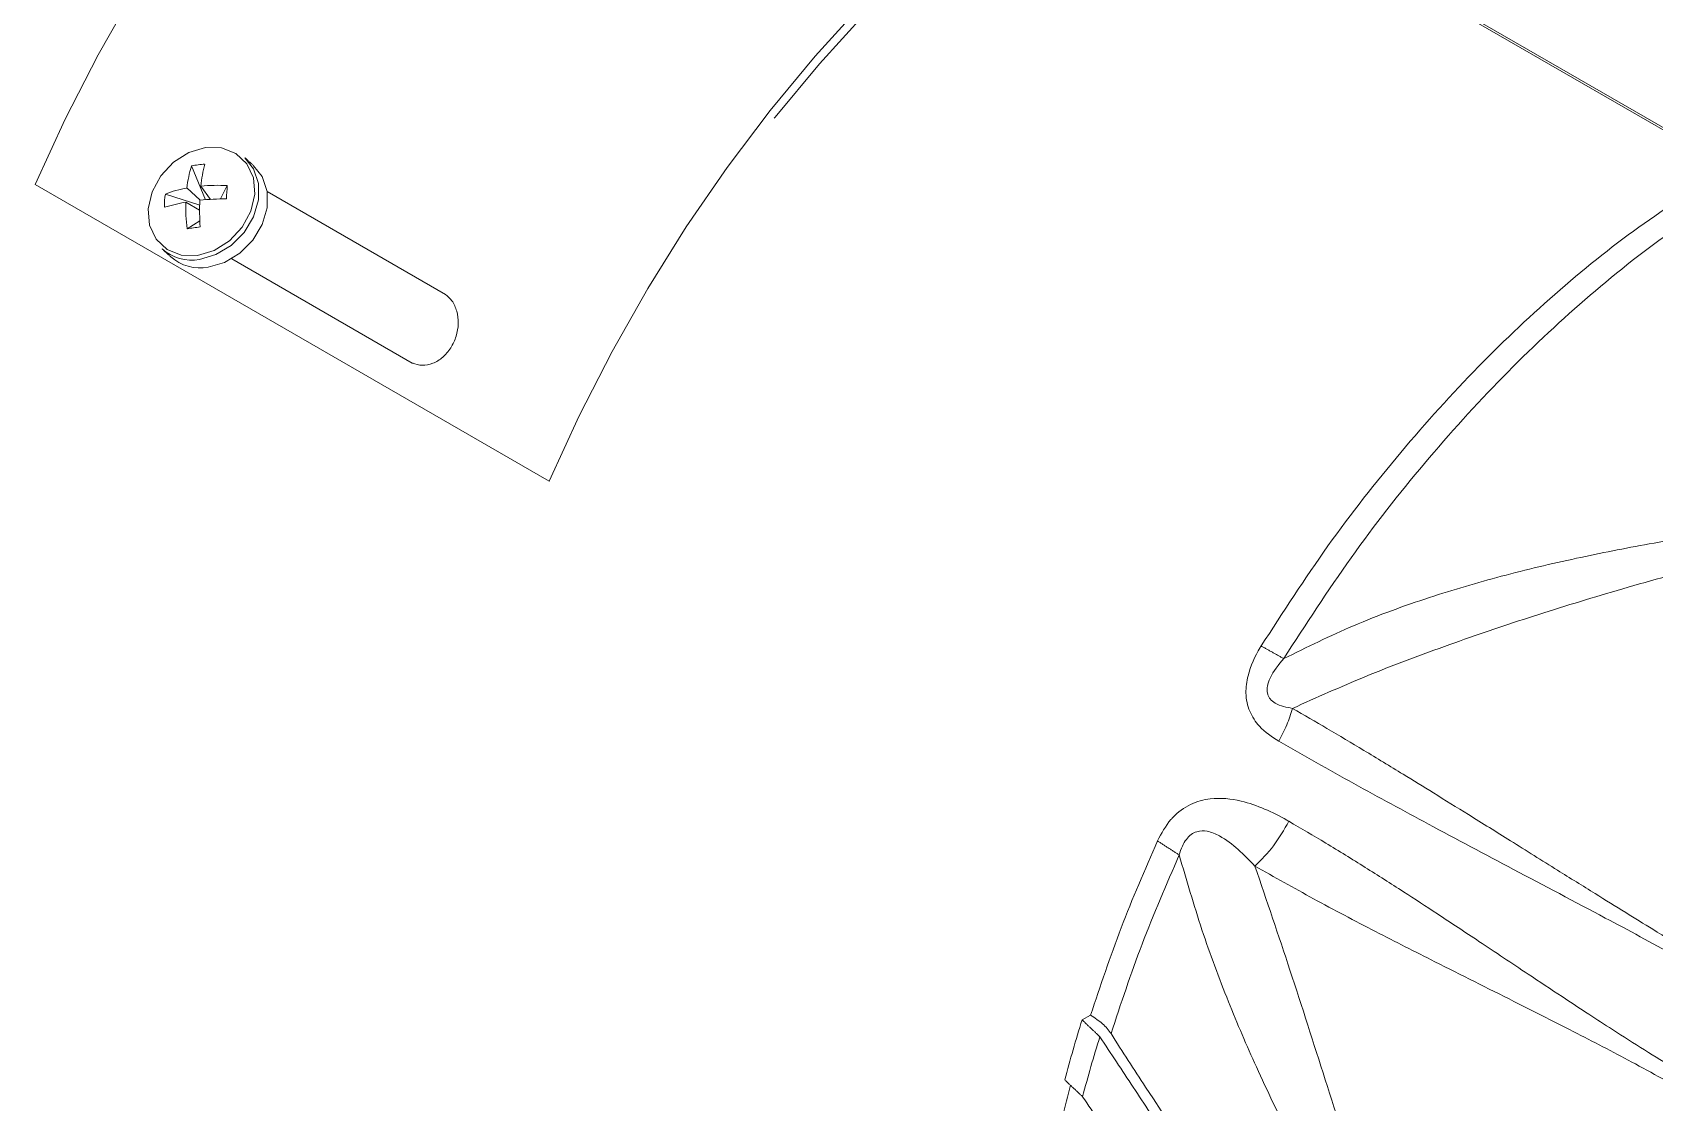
# Model space of a CAD drawing. Extents: x 12.1 to 108.7, y 1 to 80.4.
# Drawn here: x 21.055 to 25.295, y 59.663 to 62.461 of the extents above; entities that cross this region are included whole.
import ezdxf

# ---------------------------------------------------------------- set-up
doc = ezdxf.new("R2010")
doc.units = 0
doc.header["$MEASUREMENT"] = 0
doc.linetypes.add('SLD-Solid', pattern=[0])
doc.layers.add('OBJECT', color=7, linetype='CONTINUOUS')

msp = doc.modelspace()

# ---------------------------------------------------------------- linework, layer by layer
at = {"layer": 'OBJECT', "linetype": 'SLD-Solid', "lineweight": 15}
for p, q in [((25.4901, 62.1059), (23.8783, 63.0363)), ((25.4901, 62.1119), (23.8835, 63.0394)), ((21.471, 62.1118), (21.5074, 62.0235)), ((22.4056, 61.2875), (21.0621, 62.0631)), ((21.4024, 62.0383), (21.4922, 62.009)), ((21.4935, 62.0222), (21.4587, 62.0541)), ((21.4952, 62.0591), (21.5201, 62.0244)), ((21.5644, 62.0606), (21.5465, 62.0256)), ((22.1345, 61.776), (21.6682, 62.0451)), ((21.456, 62.017), (21.492, 61.9959)), ((21.4591, 61.9477), (21.4925, 61.9683)), ((21.5759, 61.8687), (22.0475, 61.5964)), ((22.0502, 61.5959), (22.0475, 61.5964)), ((22.4063, 61.2874), (22.4056, 61.2875)), ((23.8201, 59.8917), (23.7985, 59.8792)), ((23.8207, 59.8913), (23.8201, 59.8917))]:
    msp.add_line(p, q, dxfattribs=at)
at = {"layer": 'OBJECT', "linetype": 'SLD-Solid', "lineweight": 15, "flags": 128}
for points in [[(21.0621, 62.0631), (21.1403, 62.234), (21.2264, 62.4024), (21.3199, 62.5673), (21.4203, 62.7278), (21.5271, 62.8831), (21.6396, 63.0323), (21.7573, 63.1744), (21.8794, 63.3088), (22.0053, 63.4347), (22.1343, 63.5514), (22.2656, 63.6582), (22.3986, 63.7546), (22.5325, 63.8399), (22.6666, 63.9138), (22.8, 63.9759), (22.9321, 64.0256), (23.0621, 64.0629), (23.1893, 64.0875), (23.313, 64.0992), (23.4325, 64.098), (23.5472, 64.0839), (23.6563, 64.057), (23.7593, 64.0174), (23.8291, 63.9813)], [(22.4056, 61.2875), (22.4838, 61.4584), (22.5699, 61.6268), (22.6634, 61.7917), (22.7638, 61.9523), (22.8706, 62.1075), (22.9831, 62.2567), (23.1008, 62.3988), (23.2229, 62.5332), (23.3488, 62.6591), (23.4778, 62.7758), (23.6091, 62.8826), (23.7421, 62.979), (23.876, 63.0644), (24.0101, 63.1383), (24.1435, 63.2003), (24.2756, 63.2501), (24.4056, 63.2873), (24.5328, 63.3119), (24.6565, 63.3236), (24.776, 63.3224), (24.8907, 63.3083), (24.9998, 63.2814), (25.1028, 63.2418), (25.1992, 63.1897), (25.2883, 63.1255)], [(22.994, 62.2363), (22.9961, 62.2389), (23.1121, 62.3791), (23.2325, 62.5116), (23.3566, 62.6357), (23.4838, 62.7507), (23.6133, 62.856), (23.7444, 62.951), (23.8764, 63.0352), (24.0085, 63.108), (24.1401, 63.1692), (24.2703, 63.2183), (24.3985, 63.255), (24.5239, 63.2792), (24.6459, 63.2908), (24.7637, 63.2896), (24.8767, 63.2757), (24.9843, 63.2492), (25.0608, 63.2211)], [(21.4866, 61.8778), (21.5301, 61.8906), (21.5704, 61.9159), (21.6034, 61.9514), (21.626, 61.9934), (21.636, 62.0379), (21.6324, 62.0805), (21.6154, 62.1171), (21.5869, 62.1441), (21.5496, 62.1587), (21.5071, 62.1597), (21.4635, 62.1469), (21.4233, 62.1215), (21.3903, 62.0861), (21.3676, 62.0441), (21.3577, 61.9996), (21.3613, 61.957), (21.3783, 61.9204), (21.4068, 61.8934), (21.4441, 61.8787), (21.4866, 61.8778)], [(21.4915, 61.8674), (21.5346, 61.8798), (21.5748, 61.9041), (21.6086, 61.9381), (21.6329, 61.9789), (21.6456, 62.0229), (21.6455, 62.066), (21.6327, 62.1045), (21.6105, 62.133)], [(21.5142, 61.8467), (21.5573, 61.8591), (21.5975, 61.8834), (21.6313, 61.9175), (21.6556, 61.9583), (21.6683, 62.0022), (21.6682, 62.0453), (21.6554, 62.0838), (21.6332, 62.1124)]]:
    msp.add_lwpolyline(points, dxfattribs=at)
at = {"layer": 'OBJECT', "linetype": 'SLD-Solid', "lineweight": 15}
for centre, radius, start, end in [((21.7579, 62.0202), 0.3012, 162.303, 173.544), ((21.5186, 61.8921), 0.2248, 93.4316, 102.2379), ((21.9005, 62.0184), 0.4073, 166.0666, 174.2622), ((21.6263, 62.0047), 0.2264, 171.4593, 180.2587), ((21.5112, 61.7593), 0.2994, 100.1049, 111.2941), ((21.5672, 61.3097), 0.7162, 90.4245, 95.9792), ((21.5402, 61.564), 0.4971, 87.2119, 95.1869), ((20.5149, 62.1191), 1.0511, 354.9123, 356.8057), ((21.5227, 61.6134), 0.4091, 99.3826, 107.457), ((21.9449, 62.0045), 0.4891, 178.538, 186.6686), ((22.189, 61.9948), 0.697, 177.7563, 183.4811), ((21.3428, 62.92), 0.9792, 276.8248, 278.8447), ((21.4715, 61.9836), 0.118, 228.7734, 279.7762), ((21.4941, 61.963), 0.118, 228.7734, 279.7762), ((27.4684, 58.7315), 3.8452, 162.634, 165.0677), ((27.5356, 58.6892), 3.8646, 162.7525, 165.1691)]:
    msp.add_arc(centre, radius, start, end, dxfattribs=at)
for points, degree in [([(26.6224, 62.3323), (25.1853, 63.162)], 1), ([(21.6332, 62.1124), (21.6105, 62.133)], 1), ([(24.2664, 60.8567), (24.3235, 60.9449), (24.4376, 61.1215), (24.6295, 61.3661), (24.8329, 61.5913), (25.0465, 61.7918), (25.2666, 61.9678), (25.4156, 62.0599), (25.4901, 62.1059)], 3), ([(25.5583, 62.0823), (25.4833, 62.0359), (25.3332, 61.9432), (25.1114, 61.7658), (24.8962, 61.5638), (24.6913, 61.337), (24.498, 61.0906), (24.3829, 60.9127), (24.3254, 60.8237)], 3), ([(21.3937, 61.8949), (21.4164, 61.8743)], 1), ([(24.3254, 60.8237), (24.2664, 60.8567)], 1), ([(24.3486, 60.6936), (24.3439, 60.6791), (24.3345, 60.65), (24.3198, 60.6219), (24.3124, 60.6078)], 3), ([(19.5354, 60.4479), (24.0111, 57.8641)], 1), ([(24.2501, 60.2813), (24.2671, 60.2981), (24.301, 60.3318), (24.3263, 60.3762), (24.3389, 60.3983)], 3), ([(23.8207, 59.8913), (23.8461, 59.9675), (23.8968, 60.12), (23.9625, 60.2714), (23.9953, 60.3471)], 3), ([(24.0523, 60.3103), (23.9953, 60.3471)], 1), ([(24.0523, 60.3103), (24.0187, 60.2328), (23.9515, 60.0777), (23.8998, 59.9214), (23.874, 59.8432)], 3), ([(23.7985, 59.8792), (23.8448, 59.8351)], 1), ([(23.8448, 59.8351), (24.5437, 58.7788)], 1), ([(23.7997, 59.6784), (23.7531, 59.7223)], 1), ([(24.5097, 58.6285), (23.7997, 59.6784)], 1)]:
    msp.add_open_spline(points, degree=degree, dxfattribs=at)
for points, knots in [([(22.0475, 61.5964), (22.0563, 61.5936), (22.0737, 61.5881), (22.102, 61.5941), (22.128, 61.6101), (22.1494, 61.6352), (22.1638, 61.6663), (22.1694, 61.7001), (22.1655, 61.7326), (22.1535, 61.7593), (22.1405, 61.7708), (22.1345, 61.776)], [0, 0, 0, 0, 0.1128114, 0.2256226, 0.3384408, 0.4513328, 0.5644406, 0.6778789, 0.791529, 0.9049818, 1, 1, 1, 1]), ([(24.3254, 60.8237), (24.3861, 60.8535), (24.5115, 60.9152), (24.7024, 60.9842), (24.8968, 61.0414), (25.0883, 61.0868), (25.252, 61.1189), (25.3876, 61.1422), (25.4996, 61.1602), (25.6112, 61.1769), (25.7239, 61.1929), (25.8288, 61.2074), (25.9411, 61.2228), (26.0154, 61.2331), (26.0577, 61.239)], [0, 0, 0, 0, 0.1080294, 0.2233615, 0.3320231, 0.4454257, 0.555337, 0.6158893, 0.6805101, 0.7492245, 0.808556, 0.8746505, 0.9287833, 1, 1, 1, 1]), ([(26.0491, 61.1914), (25.9825, 61.1814), (25.845, 61.1607), (25.634, 61.1169), (25.4115, 61.0629), (25.1871, 61.0002), (24.9682, 60.9327), (24.753, 60.8594), (24.5469, 60.7826), (24.4114, 60.7218), (24.3486, 60.6936)], [0, 0, 0, 0, 0.114559, 0.236447, 0.365773, 0.502629, 0.630668, 0.752538, 0.885365, 1, 1, 1, 1]), ([(24.3124, 60.6078), (24.2945, 60.6196), (24.2641, 60.6396), (24.2342, 60.6842), (24.2242, 60.7313), (24.2318, 60.7899), (24.2506, 60.8309), (24.2655, 60.8553), (24.2664, 60.8567)], [0, 0, 0, 0, 0.244024, 0.415816, 0.583646, 0.731251, 0.98503, 1, 1, 1, 1]), ([(24.3486, 60.6936), (24.3327, 60.6964), (24.3111, 60.7001), (24.2915, 60.7155), (24.2854, 60.7252), (24.2827, 60.733), (24.2818, 60.7418), (24.283, 60.7552), (24.2939, 60.7858), (24.312, 60.8076), (24.3254, 60.8237)], [0, 0, 0, 0, 0.3013687, 0.4092995, 0.4560804, 0.5003143, 0.5447125, 0.5911057, 0.6976021, 1, 1, 1, 1]), ([(24.3486, 60.6936), (24.3786, 60.6762), (24.4408, 60.64), (24.5369, 60.5826), (24.6298, 60.5263), (24.7208, 60.4702), (24.8144, 60.4121), (24.9224, 60.3447), (25.0328, 60.2756), (25.1332, 60.213), (25.2161, 60.1615), (25.2973, 60.1114), (25.3815, 60.0603), (25.4703, 60.0072), (25.5282, 59.9733), (25.5565, 59.9568)], [0, 0, 0, 0, 0.073897, 0.153267, 0.238114, 0.304225, 0.379778, 0.471149, 0.57355, 0.65492, 0.721371, 0.780168, 0.856935, 0.930211, 1, 1, 1, 1]), ([(25.5474, 59.9354), (25.4809, 59.973), (25.3545, 60.0444), (25.1468, 60.1559), (24.9316, 60.2697), (24.7123, 60.3861), (24.5073, 60.497), (24.3778, 60.5706), (24.3124, 60.6078)], [0, 0, 0, 0, 0.162902, 0.309832, 0.502829, 0.682115, 0.839529, 1, 1, 1, 1]), ([(23.9953, 60.3471), (24.0059, 60.3669), (24.0176, 60.389), (24.0472, 60.4211), (24.0808, 60.4457), (24.1435, 60.4623), (24.2318, 60.4523), (24.2977, 60.4219), (24.3371, 60.3994), (24.3389, 60.3983)], [0, 0, 0, 0, 0.145706, 0.161853, 0.29586, 0.430973, 0.641294, 0.983629, 1, 1, 1, 1]), ([(24.0523, 60.3103), (24.0547, 60.3181), (24.0592, 60.3325), (24.0699, 60.3512), (24.0831, 60.3647), (24.1024, 60.3742), (24.1289, 60.3735), (24.1844, 60.3495), (24.2214, 60.3111), (24.2501, 60.2813)], [0, 0, 0, 0, 0.074084, 0.136998, 0.193722, 0.250825, 0.358574, 0.500932, 1, 1, 1, 1]), ([(24.3389, 60.3983), (24.3711, 60.3795), (24.438, 60.3403), (24.5377, 60.2786), (24.6348, 60.2167), (24.7338, 60.152), (24.8424, 60.0801), (24.9509, 60.0076), (25.0467, 59.944), (25.1201, 59.8956), (25.1918, 59.849), (25.267, 59.8013), (25.3472, 59.7518), (25.3996, 59.7207), (25.4251, 59.7057)], [0, 0, 0, 0, 0.087014, 0.181124, 0.273134, 0.355345, 0.456284, 0.576026, 0.658624, 0.723749, 0.780408, 0.857781, 0.930975, 1, 1, 1, 1]), ([(24.6943, 58.877), (24.6651, 58.9368), (24.6067, 59.0565), (24.5149, 59.2338), (24.426, 59.4044), (24.3373, 59.579), (24.2561, 59.7487), (24.1783, 59.9289), (24.1095, 60.1134), (24.0714, 60.2446), (24.0523, 60.3103)], [0, 0, 0, 0, 0.124845, 0.249784, 0.385615, 0.499943, 0.631954, 0.74986, 0.874809, 1, 1, 1, 1]), ([(24.2501, 60.2813), (24.281, 60.1906), (24.3442, 60.0049), (24.4332, 59.7238), (24.5237, 59.4452), (24.6188, 59.1733), (24.6967, 59), (24.7359, 58.9128)], [0, 0, 0, 0, 0.198032, 0.405338, 0.609469, 0.803446, 1, 1, 1, 1]), ([(25.4031, 59.6763), (25.3505, 59.7057), (25.2485, 59.7628), (25.089, 59.8458), (24.9137, 59.9344), (24.7373, 60.0226), (24.562, 60.1115), (24.4044, 60.1942), (24.3008, 60.2526), (24.2501, 60.2813)], [0, 0, 0, 0, 0.140091, 0.271809, 0.413599, 0.590147, 0.723186, 0.864369, 1, 1, 1, 1]), ([(23.874, 59.8433), (23.8708, 59.8477), (23.8645, 59.8567), (23.8481, 59.8734), (23.8317, 59.8842), (23.8208, 59.8913)], [0, 0, 0, 0, 0.252921, 0.505854, 1, 1, 1, 1]), ([(23.874, 59.8432), (23.9041, 59.7966), (24.1477, 59.42), (24.399, 59.045), (24.6193, 58.7165)], [0, 0, 0, 0, 0.123817, 1, 1, 1, 1]), ([(23.6848, 59.2837), (23.6929, 59.34), (23.7092, 59.4528), (23.739, 59.5953), (23.7611, 59.6808), (23.7682, 59.7081)], [0, 0, 0, 0, 0.405064, 0.810127, 1, 1, 1, 1])]:
    msp.add_open_spline(points, degree=3, knots=knots, dxfattribs=at)

doc.saveas('drawing.dxf')
